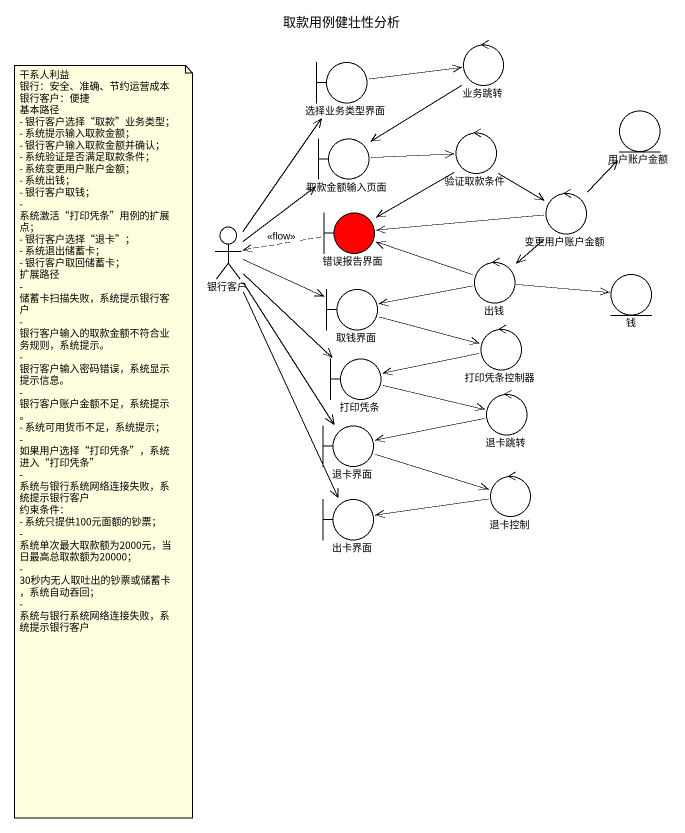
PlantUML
@startuml
title 取款用例健壮性分析
control 业务跳转
boundary 选择业务类型界面
control 验证取款条件
entity 用户账户金额
boundary 取款金额输入页面
boundary 错误报告界面 #FF0000
control 变更用户账户金额
actor 银行客户
boundary 取钱界面
control 出钱
entity 钱
control 打印凭条控制器
boundary 打印凭条
boundary 退卡界面
control 退卡跳转
boundary 出卡界面
control 退卡控制
业务跳转 --> 取款金额输入页面
选择业务类型界面 -right-> 业务跳转
验证取款条件 --> 错误报告界面
验证取款条件 --> 变更用户账户金额
取款金额输入页面 -right-> 验证取款条件
错误报告界面 .left.> 银行客户 : <<flow>>
变更用户账户金额 -up-> 用户账户金额
变更用户账户金额 -left-> 错误报告界面
变更用户账户金额 --> 出钱
银行客户 -up-> 选择业务类型界面
银行客户 -up-> 取款金额输入页面
银行客户 -right-> 取钱界面
银行客户 --> 打印凭条
银行客户 --> 退卡界面
银行客户 --> 出卡界面
取钱界面 -right-> 打印凭条控制器
出钱 -left-> 错误报告界面
出钱 -left-> 取钱界面
出钱 -right-> 钱
打印凭条控制器 -left-> 打印凭条
打印凭条 -right-> 退卡跳转
退卡界面 -right-> 退卡控制
退卡跳转 -left-> 退卡界面
退卡控制 -left-> 出卡界面
note as N1
  干系人利益
  银行：安全、准确、节约运营成本
  银行客户：便捷
  基本路径
  - 银行客户选择“取款”业务类型；
  - 系统提示输入取款金额；
  - 银行客户输入取款金额并确认；
  - 系统验证是否满足取款条件；
  - 系统变更用户账户金额；
  - 系统出钱；
  - 银行客户取钱；
  - 系统激活“打印凭条”用例的扩展点；
  - 银行客户选择“退卡”；
  - 系统退出储蓄卡；
  - 银行客户取回储蓄卡；
  扩展路径
  - 储蓄卡扫描失败，系统提示银行客户
  - 银行客户输入的取款金额不符合业务规则，系统提示。
  - 银行客户输入密码错误，系统显示提示信息。
  - 银行客户账户金额不足，系统提示。
  - 系统可用货币不足，系统提示；
  - 如果用户选择“打印凭条”，系统进入“打印凭条”
  - 系统与银行系统网络连接失败，系统提示银行客户
  约束条件：
  - 系统只提供100元面额的钞票；
  - 系统单次最大取款额为2000元，当日最高总取款额为20000；
  - 30秒内无人取吐出的钞票或储蓄卡，系统自动吞回；
  - 系统与银行系统网络连接失败，系统提示银行客户
end note
@enduml
